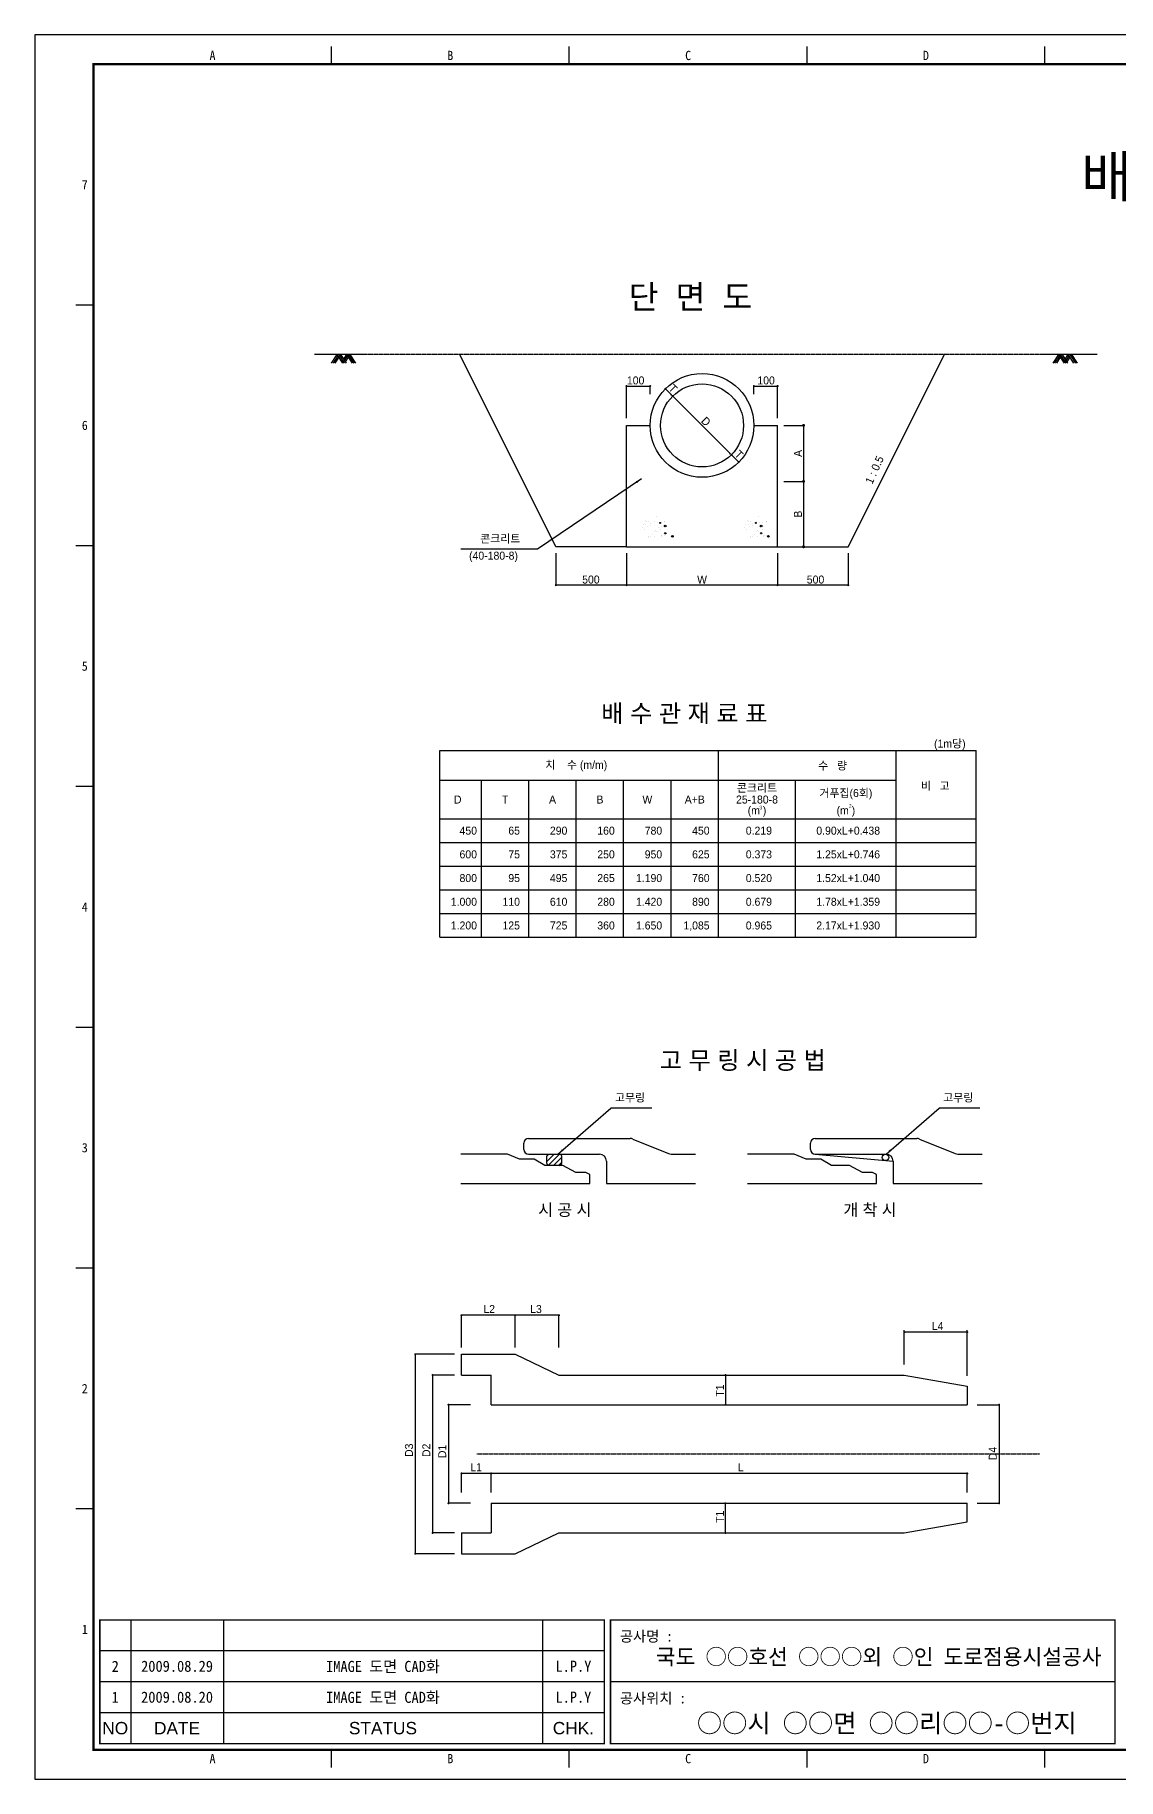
# Model space of a CAD drawing. Header units: millimetres. Extents: x 1010 to 1842, y 5 to 593.
# Drawn here: x 1010 to 1376, y 5 to 593 of the extents above; entities that cross this region are included whole.
import ezdxf
from ezdxf.enums import TextEntityAlignment as Align

# ---------------------------------------------------------------- set-up
doc = ezdxf.new("R2010")
doc.units = ezdxf.units.MM
doc.header["$LTSCALE"] = 0.2
doc.linetypes.add('CENTER', pattern=[2, 1.25, -0.25, 0.25, -0.25])
for name, color, linetype in [('CZ-DIMT-0002', 7, 'Continuous'), ('CZ-LIN2-0003', 3, 'Continuous'), ('CZ-LINE-0001', 7, 'Continuous'), ('CZ-TEXT-BOX0', 7, 'Continuous'), ('TITLE', 7, 'Continuous')]:
    doc.layers.add(name, color=color, linetype=linetype)
doc.styles.add('견고딕', font='arial.ttf')
doc.styles.add('돋움', font='')
doc.styles.add('돋음체', font='')
doc.styles.get('돋움').set_extended_font_data('Dotum')
doc.styles.get('돋음체').set_extended_font_data('DotumChe')

msp = doc.modelspace()

# ---------------------------------------------------------------- linework, layer by layer
at = {"layer": 'CZ-LIN2-0003'}
for p, q in [((1185.79, 420.47), (1153.32, 485.39)), ((1284.45, 420.47), (1316.91, 485.39)), ((1209.62, 461.42), (1217.62, 461.42)), ((1209.62, 420.47), (1209.62, 461.42)), ((1252.62, 461.42), (1260.62, 461.42)), ((1260.62, 420.47), (1260.62, 461.42)), ((1209.62, 420.47), (1185.79, 420.47)), ((1209.62, 420.47), (1260.62, 420.47)), ((1260.62, 420.47), (1284.45, 420.47)), ((1174.97, 217.11), (1174.97, 219.22)), ((1176.57, 220.82), (1210.9, 220.82)), ((1211.78, 220.55), (1223.8, 215.78)), ((1271.72, 217.11), (1271.72, 219.22)), ((1273.32, 220.82), (1307.65, 220.82)), ((1308.53, 220.55), (1320.55, 215.78)), ((1176.57, 215.51), (1200.47, 215.51)), ((1202.87, 213.11), (1202.87, 205.62)), ((1224.68, 215.51), (1232.93, 215.51)), ((1273.32, 215.51), (1297.22, 215.51)), ((1273.32, 215.51), (1299.62, 213.11)), ((1299.62, 213.11), (1299.62, 205.62)), ((1321.43, 215.51), (1329.68, 215.51)), ((1202.87, 205.62), (1232.93, 205.62)), ((1299.62, 205.62), (1329.68, 205.62)), ((1153.94, 147.97), (1172.09, 147.97)), ((1153.94, 140.97), (1153.94, 147.97)), ((1172.09, 147.97), (1186.82, 140.97)), ((1153.94, 140.97), (1163.94, 140.97)), ((1163.94, 130.97), (1163.94, 140.97)), ((1186.82, 140.97), (1303.38, 140.97)), ((1303.38, 140.97), (1324.61, 137.21)), ((1324.61, 137.21), (1324.61, 130.97)), ((1163.94, 130.97), (1324.61, 130.97)), ((1163.94, 97.69), (1324.61, 97.69)), ((1163.94, 97.69), (1163.94, 87.69)), ((1324.61, 91.45), (1324.61, 97.69)), ((1303.38, 87.69), (1324.61, 91.45)), ((1153.94, 87.69), (1153.94, 80.69)), ((1153.94, 87.69), (1163.94, 87.69)), ((1172.09, 80.69), (1186.82, 87.69)), ((1186.82, 87.69), (1303.38, 87.69)), ((1153.94, 80.69), (1172.09, 80.69))]:
    msp.add_line(p, q, dxfattribs=at)
at = {"layer": 'CZ-LIN2-0003', "linetype": 'ByBlock'}
for p, q in [((1146.66, 351.68), (1300.66, 351.68)), ((1146.66, 288.68), (1146.66, 351.68)), ((1300.66, 351.68), (1327.68, 351.68)), ((1327.68, 288.68), (1327.68, 351.68)), ((1146.66, 288.68), (1300.66, 288.68)), ((1300.66, 288.68), (1327.68, 288.68))]:
    msp.add_line(p, q, dxfattribs=at)
at = {"layer": 'CZ-LIN2-0003', "linetype": 'CENTER', "ltscale": 0.2}
msp.add_line((1159.08, 114.33), (1349.17, 114.33), dxfattribs=at)
at = {"layer": 'CZ-LIN2-0003'}
for points in [[(1153.65, 205.62), (1197.19, 205.62), (1197.19, 208.61), (1195.92, 209.31), (1192.54, 209.31), (1188.17, 211.71), (1182.06, 211.71), (1178.46, 213.82), (1173.47, 213.82), (1169.46, 215.51), (1153.65, 215.51)], [(1250.4, 205.62), (1293.94, 205.62), (1293.94, 208.61), (1292.67, 209.31), (1289.29, 209.31), (1284.92, 211.71), (1278.81, 211.71), (1275.21, 213.82), (1270.22, 213.82), (1266.21, 215.51), (1250.4, 215.51)]]:
    msp.add_lwpolyline(points, dxfattribs=at)
for points in [[(1183.54, 211.71, -0.414214), (1182.74, 212.51), (1182.74, 214.71, -0.414214), (1183.54, 215.51)], [(1186.96, 211.71, 0.414214), (1187.76, 212.51), (1187.76, 214.71, 0.414214), (1186.96, 215.51)]]:
    msp.add_lwpolyline(points, format="xyb", dxfattribs=at)
for radius in [17.5, 14]:
    msp.add_circle((1235.12, 461.42), radius, dxfattribs=at)
for centre, radius, start, end in [((1176.57, 219.22), 1.6, 90, 180), ((1210.9, 219.22), 1.6, 56.67236, 90), ((1273.32, 219.22), 1.6, 90, 180), ((1307.65, 219.22), 1.6, 56.67236, 90), ((1176.57, 217.11), 1.6, 180, 270), ((1200.47, 213.11), 2.4, 0, 90), ((1224.68, 217.11), 1.6, 236.67236, 270), ((1273.32, 217.11), 1.6, 180, 270), ((1297.22, 213.11), 2.4, 0, 90), ((1321.43, 217.11), 1.6, 236.67236, 270)]:
    msp.add_arc(centre, radius, start, end, dxfattribs=at)
at = {"layer": 'CZ-LINE-0001'}
for p, q in [((1120.86, 485.39), (1104.37, 485.39)), ((1111.89, 485.41), (1109.98, 482.43)), ((1112.19, 484.94), (1110.57, 482.42)), ((1112.48, 484.48), (1111.16, 482.42)), ((1111.89, 485.41), (1113.79, 482.41)), ((1112.49, 485.4), (1114.38, 482.41)), ((1113.08, 485.4), (1114.98, 482.41)), ((1115.09, 485.4), (1114.08, 483.83)), ((1115.38, 484.93), (1114.37, 483.36)), ((1115.68, 484.47), (1114.67, 482.9)), ((1115.09, 485.4), (1116.99, 482.4)), ((1115.68, 485.4), (1117.58, 482.4)), ((1116.27, 485.39), (1118.17, 482.4)), ((1368.5, 485.39), (1349.37, 485.39)), ((1355.42, 485.41), (1353.51, 482.43)), ((1355.72, 484.94), (1354.1, 482.42)), ((1356.01, 484.48), (1354.69, 482.42)), ((1355.42, 485.41), (1357.32, 482.41)), ((1356.02, 485.4), (1357.91, 482.41)), ((1356.61, 485.4), (1358.51, 482.41)), ((1358.62, 485.4), (1357.61, 483.83)), ((1358.91, 484.93), (1357.9, 483.36)), ((1359.21, 484.47), (1358.2, 482.9)), ((1358.62, 485.4), (1360.52, 482.4)), ((1359.21, 485.4), (1361.11, 482.4)), ((1359.8, 485.39), (1361.7, 482.4)), ((1214.69, 443.45), (1179.6, 419.71)), ((1219.8, 430.76), (1219.8, 430.76)), ((1254.27, 430.76), (1254.27, 430.76)), ((1215.03, 426.84), (1215.03, 426.84)), ((1215.26, 428.01), (1215.26, 428.01)), ((1215.77, 426.37), (1215.77, 426.37)), ((1215.93, 429.29), (1215.93, 429.29)), ((1216.17, 428.13), (1216.17, 428.13)), ((1216.25, 428.99), (1216.25, 428.99)), ((1216.83, 427.24), (1216.83, 427.24)), ((1216.94, 423.87), (1216.94, 423.87)), ((1217.01, 429.05), (1217.01, 429.05)), ((1217.6, 428.32), (1217.6, 428.32)), ((1217.77, 427.6), (1217.77, 427.6)), ((1217.79, 423.81), (1217.79, 423.81)), ((1218.42, 424.67), (1218.42, 424.67)), ((1219.08, 428.97), (1219.08, 428.97)), ((1219.19, 425.6), (1219.19, 425.6)), ((1219.21, 424), (1219.21, 424)), ((1219.52, 426), (1219.52, 426)), ((1219.84, 425.7), (1219.84, 425.7)), ((1219.97, 428.63), (1219.97, 428.63)), ((1220.48, 426.85), (1220.48, 426.85)), ((1220.89, 428.75), (1220.89, 428.75)), ((1221.21, 426.38), (1221.21, 426.38)), ((1221.3, 427.22), (1221.3, 427.22)), ((1221.36, 424.31), (1221.36, 424.31)), ((1221.41, 423.85), (1221.41, 423.85)), ((1221.59, 424.31), (1221.59, 424.31)), ((1222.31, 428.94), (1222.31, 428.94)), ((1222.46, 429.06), (1222.46, 429.06)), ((1222.5, 424.43), (1222.5, 424.43)), ((1249.49, 426.84), (1249.49, 426.84)), ((1249.73, 428.01), (1249.73, 428.01)), ((1250.23, 426.37), (1250.23, 426.37)), ((1250.39, 429.29), (1250.39, 429.29)), ((1250.64, 428.13), (1250.64, 428.13)), ((1250.72, 428.99), (1250.72, 428.99)), ((1251.29, 427.24), (1251.29, 427.24)), ((1251.4, 423.87), (1251.4, 423.87)), ((1251.47, 429.05), (1251.47, 429.05)), ((1252.06, 428.32), (1252.06, 428.32)), ((1252.24, 427.6), (1252.24, 427.6)), ((1252.25, 423.81), (1252.25, 423.81)), ((1252.89, 424.67), (1252.89, 424.67)), ((1253.55, 428.97), (1253.55, 428.97)), ((1253.66, 425.6), (1253.66, 425.6)), ((1253.68, 424), (1253.68, 424)), ((1253.98, 426), (1253.98, 426)), ((1254.3, 425.7), (1254.3, 425.7)), ((1254.44, 428.63), (1254.44, 428.63)), ((1254.94, 426.85), (1254.94, 426.85)), ((1255.35, 428.75), (1255.35, 428.75)), ((1255.68, 426.38), (1255.68, 426.38)), ((1255.77, 427.22), (1255.77, 427.22)), ((1255.83, 424.31), (1255.83, 424.31)), ((1255.88, 423.85), (1255.88, 423.85)), ((1256.05, 424.31), (1256.05, 424.31)), ((1256.77, 428.94), (1256.77, 428.94)), ((1256.92, 429.06), (1256.92, 429.06)), ((1256.96, 424.43), (1256.96, 424.43)), ((1179.6, 419.71), (1153.72, 419.71)), ((1216.88, 423.69), (1216.88, 423.69)), ((1251.34, 423.69), (1251.34, 423.69)), ((1240.66, 288.68), (1240.66, 351.68)), ((1300.66, 288.68), (1300.66, 351.68)), ((1146.66, 341.68), (1300.66, 341.68)), ((1160.66, 288.68), (1160.66, 341.68)), ((1176.66, 288.68), (1176.66, 341.68)), ((1192.66, 288.68), (1192.66, 341.68)), ((1208.66, 288.68), (1208.66, 341.68)), ((1224.66, 288.68), (1224.66, 341.68)), ((1266.66, 288.68), (1266.66, 341.68)), ((1146.66, 328.68), (1300.66, 328.68)), ((1300.66, 328.68), (1327.68, 328.68)), ((1146.66, 320.68), (1300.66, 320.68)), ((1300.66, 320.68), (1327.68, 320.68)), ((1146.66, 312.68), (1300.66, 312.68)), ((1300.66, 312.68), (1327.68, 312.68)), ((1146.66, 304.68), (1300.66, 304.68)), ((1300.66, 304.68), (1327.68, 304.68)), ((1146.66, 296.68), (1300.66, 296.68)), ((1300.66, 296.68), (1327.68, 296.68)), ((1186.47, 215.51), (1204.34, 231.07)), ((1218.17, 231.07), (1204.34, 231.07)), ((1297.22, 215.51), (1315.09, 231.07)), ((1328.92, 231.07), (1315.09, 231.07)), ((1182.74, 213.04), (1185.21, 215.51)), ((1182.75, 214.82), (1183.44, 215.51)), ((1183.24, 211.77), (1186.98, 215.51)), ((1184.95, 211.71), (1187.76, 214.53)), ((1186.71, 211.71), (1187.76, 212.76))]:
    msp.add_line(p, q, dxfattribs=at)
at = {"layer": 'CZ-LINE-0001', "color": 1, "linetype": 'CENTER', "ltscale": 0.2}
msp.add_line((1349.37, 485.39), (1120.86, 485.39), dxfattribs=at)
at = {"layer": 'CZ-LINE-0001', "linetype": 'ByBlock'}
for p, q in [((1209.62, 474.72), (1217.62, 474.72)), ((1209.62, 463.87), (1209.62, 474.72)), ((1217.62, 471.92), (1217.62, 474.72)), ((1224.72, 471.81), (1222.74, 473.79)), ((1224.97, 471.57), (1224.72, 471.81)), ((1225.47, 471.07), (1225.71, 470.82)), ((1252.62, 474.72), (1260.62, 474.72)), ((1252.62, 471.92), (1252.62, 474.72)), ((1260.62, 463.87), (1260.62, 474.72)), ((1225.71, 470.82), (1244.52, 452.01)), ((1262.72, 461.42), (1269.37, 461.42)), ((1269.37, 461.42), (1269.37, 420.47)), ((1244.77, 451.77), (1244.52, 452.01)), ((1245.02, 451.52), (1247, 449.54)), ((1247.25, 449.29), (1247, 449.54)), ((1262.72, 442.52), (1269.37, 442.52)), ((1262.72, 442.52), (1269.37, 442.52)), ((1185.79, 418.37), (1185.79, 407.52)), ((1209.62, 418.37), (1209.62, 407.52)), ((1260.62, 418.37), (1260.62, 407.52)), ((1284.45, 418.37), (1284.45, 407.52)), ((1284.45, 407.52), (1185.79, 407.52)), ((1186.82, 161.14), (1153.94, 161.14)), ((1153.94, 150.29), (1153.94, 161.14)), ((1172.09, 150.29), (1172.09, 161.14)), ((1186.82, 150.29), (1186.82, 161.14)), ((1303.38, 144.57), (1303.38, 156.12)), ((1324.61, 155.42), (1303.38, 155.42)), ((1324.61, 140.76), (1324.61, 156.12)), ((1138.31, 147.97), (1138.31, 80.69)), ((1151.61, 147.97), (1138.31, 147.97)), ((1144.17, 140.97), (1144.17, 87.69)), ((1151.61, 140.97), (1144.17, 140.97)), ((1243.01, 140.97), (1243.01, 130.97)), ((1149.52, 130.97), (1149.52, 97.69)), ((1156.96, 130.97), (1149.52, 130.97)), ((1327.94, 130.97), (1335.38, 130.97)), ((1335.38, 130.97), (1335.38, 97.69)), ((1324.61, 107.77), (1153.94, 107.77)), ((1153.94, 101.32), (1153.94, 107.77)), ((1163.94, 101.32), (1163.94, 107.77)), ((1324.61, 101.32), (1324.61, 107.77)), ((1156.96, 97.69), (1149.52, 97.69)), ((1243.01, 87.69), (1243.01, 97.69)), ((1327.94, 97.69), (1335.38, 97.69)), ((1151.61, 87.69), (1144.17, 87.69)), ((1151.61, 80.69), (1138.31, 80.69))]:
    msp.add_line(p, q, dxfattribs=at)
at = {"layer": 'CZ-LINE-0001', "linetype": 'ByBlock', "const_width": 0.35}
for points in [[(1209.79, 474.72, 1), (1209.44, 474.72, 1)], [(1217.79, 474.72, 1), (1217.44, 474.72, 1)], [(1222.87, 473.67, 1), (1222.62, 473.92, 1)], [(1225.09, 471.44, 1), (1225.34, 471.19, 1)], [(1225.34, 471.19, 1), (1225.09, 471.44, 1)], [(1252.79, 474.72, 1), (1252.44, 474.72, 1)], [(1260.79, 474.72, 1), (1260.44, 474.72, 1)], [(1245.14, 451.4, 1), (1244.89, 451.64, 1)], [(1244.89, 451.64, 1), (1245.14, 451.4, 1)], [(1247.37, 449.17, 1), (1247.62, 448.92, 1)], [(1185.96, 407.52, 1), (1185.61, 407.52, 1)], [(1209.79, 407.52, 1), (1209.44, 407.52, 1)], [(1260.44, 407.52, 1), (1260.79, 407.52, 1)], [(1284.27, 407.52, 1), (1284.62, 407.52, 1)], [(1154.11, 161.14, -1), (1153.76, 161.14, -1)], [(1172.26, 161.14, -1), (1171.91, 161.14, -1)], [(1186.65, 161.14, -1), (1187, 161.14, -1)], [(1303.56, 155.42, -1), (1303.21, 155.42, -1)], [(1324.44, 155.42, -1), (1324.79, 155.42, -1)], [(1138.31, 147.79, -1), (1138.31, 148.14, -1)], [(1144.17, 140.79, -1), (1144.17, 141.14, -1)], [(1243.01, 140.79, 1), (1243.01, 141.14, 1)], [(1149.52, 130.79, -1), (1149.52, 131.14, -1)], [(1243.01, 130.79, 1), (1243.01, 131.14, 1)], [(1335.38, 130.79, 1), (1335.38, 131.14, 1)], [(1154.11, 107.77, -1), (1153.76, 107.77, -1)], [(1164.11, 107.77, -1), (1163.76, 107.77, -1)], [(1324.44, 107.77, -1), (1324.79, 107.77, -1)], [(1149.52, 97.87, -1), (1149.52, 97.52, -1)], [(1243.01, 97.87, -1), (1243.01, 97.52, -1)], [(1335.38, 97.87, 1), (1335.38, 97.52, 1)], [(1144.17, 87.87, -1), (1144.17, 87.52, -1)], [(1243.01, 87.87, -1), (1243.01, 87.52, -1)], [(1138.31, 80.87, -1), (1138.31, 80.52, -1)]]:
    msp.add_lwpolyline(points, format="xyb", close=True, dxfattribs=at)
at = {"layer": 'CZ-LINE-0001', "const_width": 0.5}
for points in [[(1269.12, 461.42, 1), (1269.62, 461.42, 1)], [(1269.12, 442.52, 1), (1269.62, 442.52, 1)], [(1269.12, 420.47, 1), (1269.62, 420.47, 1)]]:
    msp.add_lwpolyline(points, format="xyb", close=True, dxfattribs=at)
at = {"layer": 'CZ-LINE-0001'}
for centre, radius in [((1220.94, 428.52), 0.14), ((1222.69, 427.47), 0.28), ((1222.69, 425.02), 0.21), ((1225.14, 423.97), 0.28), ((1253.31, 428.52), 0.14), ((1255.06, 427.47), 0.28), ((1255.06, 425.02), 0.21), ((1257.51, 423.97), 0.28), ((1297.01, 214.43), 1.1)]:
    msp.add_circle(centre, radius, dxfattribs=at)
for points in [[(1214.69, 443.45), (1212.76, 442.56), (1213.15, 441.98)], [(1186.47, 215.51), (1188.28, 216.63), (1187.82, 217.16)], [(1297.22, 215.51), (1299.03, 216.63), (1298.57, 217.16)]]:
    msp.add_solid(points, dxfattribs=at)
at = {"layer": 'TITLE', "color": 7, "linetype": 'Continuous'}
for p, q in [((1110.03, 583.3), (1110.03, 589.24)), ((1190.29, 583.3), (1190.29, 589.24)), ((1270.56, 583.3), (1270.56, 589.24)), ((1350.82, 583.3), (1350.82, 589.24)), ((1029.76, 502.05), (1023.82, 502.05)), ((1029.76, 420.79), (1023.82, 420.79)), ((1029.76, 339.54), (1023.82, 339.54)), ((1029.76, 258.28), (1023.82, 258.28)), ((1029.76, 177.03), (1023.82, 177.03)), ((1029.76, 95.77), (1023.82, 95.77)), ((1110.03, 8.57), (1110.03, 14.52)), ((1190.29, 8.57), (1190.29, 14.52)), ((1270.56, 8.57), (1270.56, 14.52)), ((1350.82, 8.57), (1350.82, 14.52))]:
    msp.add_line(p, q, dxfattribs=at)
at = {"layer": 'TITLE', "ltscale": 150}
for p, q in [((1042.28, 58.32), (1042.28, 16.6)), ((1073.57, 58.32), (1073.57, 16.6)), ((1181.27, 58.32), (1181.27, 16.6)), ((1202.13, 47.89), (1031.85, 47.89)), ((1202.13, 37.46), (1031.85, 37.46)), ((1374.5, 37.46), (1204.22, 37.46)), ((1202.13, 27.03), (1031.85, 27.03))]:
    msp.add_line(p, q, dxfattribs=at)
at = {"layer": 'TITLE'}
msp.add_lwpolyline([(1009.95, 4.62), (1842.3, 4.62), (1842.3, 593.21), (1009.95, 593.21)], close=True, dxfattribs=at)
at = {"layer": 'TITLE', "linetype": 'Continuous', "const_width": 0.793}
msp.add_lwpolyline([(1029.76, 14.52), (1029.76, 583.3), (1832.4, 583.3), (1832.4, 14.52)], close=True, dxfattribs=at)
at = {"layer": 'TITLE', "ltscale": 150, "const_width": 0.522}
for points in [[(1031.85, 58.32), (1202.13, 58.32), (1202.13, 16.6), (1031.85, 16.6)], [(1204.22, 58.32), (1374.5, 58.32), (1374.5, 16.6), (1204.22, 16.6)]]:
    msp.add_lwpolyline(points, close=True, dxfattribs=at)

# ---------------------------------------------------------------- texts
at = {"layer": 'CZ-DIMT-0002', "style": '돋움'}
for s, p in [('100', (1212.71, 476.61)), ('100', (1256.73, 476.61)), ('500', (1197.61, 409.41)), ('W', (1235.12, 409.41)), ('500', (1273.42, 409.41)), ('L2', (1163.28, 163.25)), ('L3', (1179.07, 163.25)), ('L4', (1314.62, 157.52)), ('L1', (1158.88, 109.87)), ('L', (1248.17, 109.87))]:
    msp.add_text(s, height=2.7, dxfattribs=at).set_placement(p, align=Align.MIDDLE_CENTER)
for s, rotation, p in [('T', 315, (1225.32, 473.89)), ('D', 315, (1236.45, 462.76)), ('T', 315, (1247.59, 451.62)), ('A', 90, (1267.48, 451.97)), ('1 : 0.5', 65.81253, (1293.32, 446.41)), ('B', 90, (1267.48, 431.49)), ('T1', 90, (1241.12, 135.77)), ('D3', 90, (1136.21, 115.59)), ('D2', 90, (1142.07, 115.57)), ('D1', 90, (1147.42, 115.2)), ('D4', 90, (1333.23, 114.47)), ('T1', 90, (1241.12, 93.15))]:
    msp.add_text(s, height=2.7, rotation=rotation, dxfattribs=at).set_placement(p, align=Align.MIDDLE_CENTER)
for s, p in [('콘크리트 ', (1160.24, 421.06)), ('(40-180-8)', (1156.49, 415.31)), ('고무링', (1205.74, 232.42)), ('고무링', (1316.49, 232.42))]:
    msp.add_text(s, height=2.7, dxfattribs=at).set_placement(p, align=Align.BOTTOM_LEFT)
msp.add_text('(1m당)', height=2.7, dxfattribs=at).set_placement((1324.07, 352.68), align=Align.RIGHT)
for s, height, p in [('치    수 (m/m)', 2.7, (1192.66, 346.68)), ('수   량 ', 2.7, (1279.66, 346.68)), ('비   고', 2.7, (1313.84, 339.84)), ('D', 2.7, (1152.66, 335.18)), ('T', 2.7, (1168.66, 335.18)), ('A', 2.7, (1184.66, 335.18)), ('B', 2.7, (1200.66, 335.18)), ('W', 2.7, (1216.66, 335.18)), ('A+B', 2.7, (1232.66, 335.18)), ('25-180-8', 2.7, (1253.66, 335.18)), ('콘크리트', 2.7, (1253.66, 339.18)), ('거푸집(6회)', 2.7, (1283.66, 337.18)), ('(m )', 2.7, (1253.66, 331.18)), ('3', 1.22, (1254.92, 332.46)), ('(m )', 2.7, (1283.66, 331.18)), ('2', 1.22, (1285.13, 333)), ('시 공 시', 4, (1188.78, 196.75)), ('개 착 시', 4, (1291.79, 196.75))]:
    msp.add_text(s, height=height, dxfattribs=at).set_placement(p, align=Align.MIDDLE)
for s, p in [('450', (1159.16, 324.68)), ('65', (1173.66, 324.68)), ('290', (1189.66, 324.68)), ('160', (1205.66, 324.68)), ('780', (1221.66, 324.68)), ('450', (1237.66, 324.68)), ('0.219', (1258.72, 324.68)), ('0.90xL+0.438', (1295.19, 324.68)), ('600', (1159.16, 316.68)), ('75', (1173.66, 316.68)), ('375', (1189.66, 316.68)), ('250', (1205.66, 316.68)), ('950', (1221.66, 316.68)), ('625', (1237.66, 316.68)), ('0.373', (1258.72, 316.68)), ('1.25xL+0.746', (1295.19, 316.68)), ('800', (1159.16, 308.68)), ('95', (1173.66, 308.68)), ('495', (1189.66, 308.68)), ('265', (1205.66, 308.68)), ('1.190', (1221.66, 308.68)), ('760', (1237.66, 308.68)), ('0.520', (1258.72, 308.68)), ('1.52xL+1.040', (1295.19, 308.68)), ('1.000', (1159.16, 300.68)), ('110', (1173.66, 300.68)), ('610', (1189.66, 300.68)), ('280', (1205.66, 300.68)), ('1.420', (1221.66, 300.68)), ('890', (1237.66, 300.68)), ('0.679', (1258.72, 300.68)), ('1.78xL+1.359', (1295.19, 300.68)), ('1.200', (1159.16, 292.68)), ('125', (1173.66, 292.68)), ('725', (1189.66, 292.68)), ('360', (1205.66, 292.68)), ('1.650', (1221.66, 292.68)), ('1,085', (1237.66, 292.68)), ('0.965', (1258.72, 292.68)), ('2.17xL+1.930', (1295.19, 292.68))]:
    msp.add_text(s, height=2.7, dxfattribs=at).set_placement(p, align=Align.MIDDLE_RIGHT)
at = {"layer": 'CZ-TEXT-BOX0', "style": '돋움'}
for s, height, p in [('단  면  도', 8, (1210.32, 500.8)), ('배 수 관 재 료 표', 6, (1201.09, 361.25)), ('고 무 링 시 공 법', 6, (1220.83, 244.19))]:
    msp.add_text(s, height=height, dxfattribs=at).set_placement(p)
at = {"layer": 'TITLE', "color": 3, "linetype": 'Continuous', "style": '돋음체'}
for s, p in [('A', (1069.9, 586.27)), ('B', (1150.16, 586.27)), ('C', (1230.42, 586.27)), ('D', (1310.69, 586.27)), ('7', (1026.79, 542.68)), ('6', (1026.79, 461.43)), ('5', (1026.79, 380.17)), ('4', (1026.79, 298.92)), ('3', (1026.79, 217.66)), ('2', (1026.79, 136.41)), ('1', (1026.79, 55.15)), ('A', (1069.9, 11.54)), ('B', (1150.16, 11.54)), ('C', (1230.42, 11.54)), ('D', (1310.69, 11.54))]:
    msp.add_text(s, height=3.13, dxfattribs=at).set_placement(p, align=Align.MIDDLE)
at = {"layer": 'TITLE', "style": '돋움'}
msp.add_text('배수 구조물도 (3)', height=13.8017, dxfattribs=at).set_placement((1431.08, 545.37), align=Align.MIDDLE_CENTER)
at = {"layer": 'TITLE', "style": '돋음체'}
for s, p in [('공사명 : ', (1207.35, 51.02)), ('공사위치 :', (1207.35, 30.16))]:
    msp.add_text(s, height=3.546, dxfattribs=at).set_placement(p)
at = {"layer": 'TITLE', "color": 7, "linetype": 'Continuous', "style": '돋음체'}
for s, height, p in [('국도 ○○호선 ○○○외 ○인 도로점용시설공사', 5.3084, (1294.73, 45.97)), ('○○시 ○○면 ○○리○○-○번지', 6.2583, (1297.47, 23.56))]:
    msp.add_text(s, height=height, dxfattribs=at).set_placement(p, align=Align.MIDDLE)
at = {"layer": 'TITLE', "color": 1, "linetype": 'Continuous', "style": '돋음체'}
msp.add_text('2', height=3.75, dxfattribs=at).set_placement((1037.07, 42.68), align=Align.MIDDLE)
at = {"layer": 'TITLE', "linetype": 'Continuous'}
for s, height, style, p in [('2009.08.29', 3.755, '돋음체', (1057.93, 42.68)), ('L.P.Y', 3.755, '돋음체', (1191.7, 42.68)), ('1', 3.75, '돋음체', (1037.07, 32.25)), ('2009.08.20', 3.755, '돋음체', (1057.93, 32.25)), ('L.P.Y', 3.755, '돋음체', (1191.7, 32.25)), ('NO', 4.172, '견고딕', (1037.07, 21.82)), ('DATE', 4.172, '견고딕', (1057.93, 21.82)), ('STATUS', 4.172, '견고딕', (1127.42, 21.82)), ('CHK.', 4.172, '견고딕', (1191.7, 21.82))]:
    msp.add_text(s, height=height, dxfattribs=dict(at, style=style)).set_placement(p, align=Align.MIDDLE)
at = {"layer": 'TITLE', "style": '돋음체'}
for p in [(1127.42, 42.68), (1127.42, 32.25)]:
    msp.add_text('IMAGE 도면 CAD화', height=3.755, dxfattribs=at).set_placement(p, align=Align.MIDDLE)

doc.saveas('drawing.dxf')
